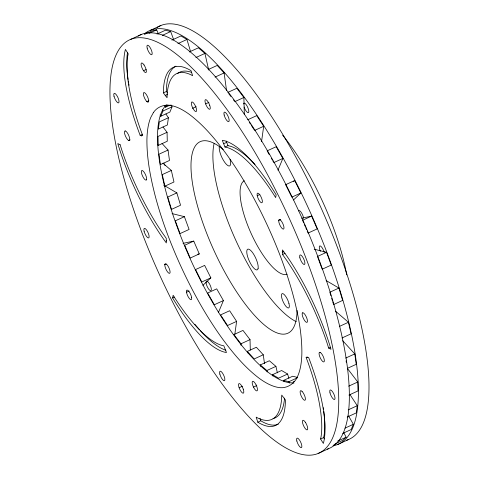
<?xml version="1.0" encoding="UTF-8"?>
<svg xmlns="http://www.w3.org/2000/svg" width="479" height="479" viewBox="0 0 479 479"><rect width="100%" height="100%" fill="white"/><g stroke="black" fill="none" stroke-linecap="round" stroke-linejoin="round"><path stroke-width="0.72" d="M165.261 95.788L165.273 95.411L167.692 94.297M168.404 117.756L167.405 124.959L158.345 129.114L159.339 121.911L168.404 117.756L165.962 114.032M234.794 334.474L236.614 321.379L229.639 310.745L220.574 314.901L227.549 325.534L236.614 321.379M261.564 141.544L263.684 126.27L256.714 115.637L247.649 119.792M349.945 394.546L357.268 405.707L356.268 412.91L347.209 417.065M172.614 297.962L173.141 295.256L175.524 299.064A113.757 35.392 65.4 0 0 221.017 345.143L223.831 345.826L226.477 352.526A113.757 35.392 65.4 0 1 172.614 297.962L174.428 297.13M320.583 439.021L321.062 436.752A113.757 35.392 65.4 0 0 308.608 364.154L306.063 357.274L308.62 357.472A113.757 35.392 65.4 0 1 323.367 443.428L320.583 439.021L323.6 437.638L324.085 435.363A113.757 35.392 65.4 0 0 324.564 418.844M160.064 114.942L160.8 116.241L162.998 110.99L172.063 106.835L170.949 104.895M172.063 106.835L169.865 112.086L160.8 116.241M218.514 312.29L223.412 300.578L216.718 288.855L207.652 293.01L214.347 304.734L223.412 300.578M277.97 170.147L282.873 158.435L276.179 146.712L267.114 150.867M348.544 415.874L353.358 424.298L351.161 429.543L342.742 433.405M164.836 105.847L165.5 107.182L167.878 104.943M293.621 181.535L294.681 180.541L300.89 192.995L293.483 199.971M202.916 285.328L210.85 277.85L204.641 265.396L195.576 269.551L201.791 282.005L210.85 277.85M343.778 432.543L346.107 437.213L342.784 440.345L335.659 443.608M130.653 39.386L141.227 34.536M150.292 30.381L160.866 25.531M144.538 34.35L152.31 30.788L156.663 29.866L158.441 33.985M148.891 33.428L156.663 29.866M157.016 34.087L165.435 30.231L170.68 31.542L173.763 39.931M162.267 35.404L170.68 31.542M171.895 40.11L180.96 35.955L186.942 39.47L190.588 51.588M177.883 43.625L186.942 39.47M143.526 70.736L146.173 69.521M189.325 51.971L198.39 47.816L204.928 53.42L208.694 70.03M195.863 57.576L204.928 53.42M208.155 69.581L217.221 65.425L224.112 72.952L226.573 90.669M163.369 92.878A113.757 35.392 65.4 0 1 191.025 70.682L192.624 75.712L190.6 74.628A113.757 35.392 65.4 0 0 167.237 93.375L167.045 97.752L163.369 92.878L166.387 91.495A113.757 35.392 65.4 0 1 175.949 66.156M146.903 101.614L148.885 100.704M215.053 77.107L224.112 72.952M165.5 107.182L170.033 105.105M192.827 108.158L196.133 106.643M227.788 92.423L236.848 88.268L243.889 97.488L244.326 114.625M205.623 103.871L208.928 102.356M128.809 140.515L130.126 139.91M140.173 135.377L142.724 135.575L140.185 128.695A113.757 35.392 65.4 0 1 127.725 56.103L128.21 53.828L125.426 49.421A113.757 35.392 65.4 0 0 140.173 135.377L142.592 134.27M167.057 132.3L157.998 136.455L158.226 145.4L167.285 141.245L167.057 132.3L163.004 126.989M234.83 101.644L243.889 97.488M168.039 150.053L158.98 154.208L160.423 164.614L169.488 160.459L168.039 150.053L162.01 143.46M226.705 142.413L223.442 143.742M254.624 130.426L263.684 126.27M171.344 170.446L162.279 174.601L164.902 186.157L173.967 182.002L171.344 170.446L162.902 163.207M224.956 147.023L227.77 147.706A113.757 35.392 65.4 0 1 273.264 193.791L275.647 197.593L276.173 194.887A113.757 35.392 65.4 0 0 222.31 140.323L224.956 147.023L227.98 145.64L230.794 146.323A113.757 35.392 65.4 0 1 255.032 164.507M176.841 192.881L167.782 197.037L171.494 209.395L180.559 205.24L176.841 192.881L165.303 186.109M273.808 162.591L282.873 158.435M184.397 216.67L175.332 220.825L180.032 233.602L189.097 229.447L184.397 216.67L172.069 213.58M257.241 195.695L259.887 194.486M294.681 180.541L285.616 184.696L291.825 197.15L300.89 192.995M193.75 241.093L184.684 245.248L190.223 258.055L199.288 253.9L193.75 241.093L183.038 243.362M164.818 264.707L166.141 264.097M278.712 220.514L280.694 219.604M302.566 220.256L311.625 216.101L317.164 228.908L308.105 233.063L307.231 231.04M186.505 292.262L189.151 291.046M283.718 251.756L282.508 252.307L282.179 251.84M282.544 254.523L282.478 249.924A113.757 35.392 65.4 0 1 330.995 349.287L328.648 348.083L327.307 343.784A113.757 35.392 65.4 0 0 286.328 259.869L282.544 254.523L284.957 253.415M317.475 256.457L326.534 252.301L331.234 265.079L322.169 269.234M333.576 304.566L342.641 300.411L338.922 288.059L329.863 292.214L330.893 295.645M240.961 343.79L250.026 339.635L242.985 330.414L233.92 334.57L240.961 343.79L240.997 345.281M247.517 352.885L247.308 351.406L256.373 347.251L263.27 354.777L264.498 363.639M263.27 354.777L254.205 358.933L247.308 351.406M339.377 326.421L348.443 322.271L351.065 333.821L342 337.976M260.636 366.357L260.313 364.914L269.372 360.759L275.916 366.363L277.389 372.866M260.313 364.914L266.851 370.518L275.916 366.363M239.141 387.727L242.446 386.212M328.648 348.083L330.462 347.251M272.982 376.093L272.557 374.668L281.616 370.512L287.604 374.027L288.891 378.302M253.499 387.086L256.798 385.571M287.604 374.027L278.538 378.182L272.557 374.668M284.161 381.781L283.646 380.38L292.711 376.225L297.303 377.38M283.646 380.38L288.897 381.697L297.309 377.841M294.567 381.278L293.268 381.871L293.861 383.248M345.712 358.064L354.777 353.909L356.22 364.315L347.808 368.171M257.762 422.167A113.757 35.392 65.4 0 0 285.424 399.971L281.748 395.097L281.55 399.48A113.757 35.392 65.4 0 1 258.193 418.227L256.169 417.143L257.762 422.167L260.786 420.784A113.757 35.392 65.4 0 0 278.341 424.172M348.694 386.158L357.759 382.002L347.389 368.423M348.922 395.097L357.987 390.942L357.759 382.002M348.209 409.862L357.268 405.707M344.94 428.154L353.358 424.298M337.689 441.069L346.107 437.213M333.827 444.943L335.767 444.051L334.318 444.356M318.134 453.469A227.297 70.718 65.4 0 0 234.441 120.109A227.297 70.718 65.4 0 0 120.612 165.698A227.297 70.718 65.4 0 0 318.134 453.469L328.708 448.619M337.773 444.464L348.347 439.614M301.632 218.22L311.625 216.101M197.857 254.205L199.288 253.9M314.206 249.212L326.534 252.301M326.097 280.526L338.922 288.059M335.498 311.17L348.443 322.271M163.776 185.193L164.902 186.157M342.707 340.737L354.777 353.909M228.669 93.579L230.866 96.459M233.507 99.913L234.387 101.069M157.322 144.215L158.226 145.4M166.387 91.495L167.536 93.01M166.279 240.542L166.608 241.009M249.29 122.295L250.523 124.169M251.343 125.42L254.211 129.803M323.6 437.638L324.397 438.896M267.468 151.484L269.228 154.567M271.342 158.274L272.048 159.507M272.749 160.74L273.455 161.974M162.255 109.697L162.998 110.99M302.854 220.927L303.728 222.951M304.315 224.298L305.189 226.322M305.77 227.669L306.644 229.692M226.154 141.024L227.98 145.64M307.069 356.771L307.29 357.37M141.497 135.479L141.718 136.078M317.721 257.127L321.924 268.557M288.897 381.697L289.406 383.098M259.989 418.269L260.786 420.784M331.719 298.387L332.342 300.447M332.755 301.818L333.372 303.878M266.851 370.518L267.18 371.967M346.101 360.837L346.293 362.226M250.026 339.635L250.289 350.065M287.131 274.204A51.403 15.993 65.4 0 1 251.421 234.099A51.403 15.993 65.4 0 1 244.26 180.775M282.652 135.192A120.031 37.344 65.4 0 1 346.7 274.904M293.759 382.799A153.861 47.87 65.4 0 1 191.378 261.36A153.861 47.87 65.4 0 1 166.417 104.781M284.574 398.091A113.757 35.392 65.4 0 1 273.006 418.646M177.529 73.58A113.757 35.392 65.4 0 1 191.684 72.437M323.343 407.719A113.757 35.392 65.4 0 1 323.553 409.168M323.834 411.299A113.757 35.392 65.4 0 1 324.517 418.119M138.114 36.075A227.297 70.718 65.4 0 1 299.297 212.209A227.297 70.718 65.4 0 1 327.402 449.098M129.055 85.28A113.757 35.392 65.4 0 1 128.809 83.915M128.564 82.43A113.757 35.392 65.4 0 1 128.33 80.957M128.115 79.502A113.757 35.392 65.4 0 1 127.731 76.646M127.642 75.945A113.757 35.392 65.4 0 1 127.48 52.582M225.89 350.269A113.757 35.392 65.4 0 1 200.228 330.51M199.27 329.438A113.757 35.392 65.4 0 1 194.935 324.319M157.154 27.441A227.297 70.718 65.4 0 1 318.936 203.204A227.297 70.718 65.4 0 1 346.371 440.303M144.299 33.955A227.297 70.718 65.4 0 1 308.362 208.054A227.297 70.718 65.4 0 1 333.037 445.781M230.04 159.303A11.364 3.539 65.4 0 1 229.453 165.985A11.364 3.539 65.4 0 1 223.687 160.758L223.148 159.848A11.364 3.539 65.4 0 1 219.34 146.52M243.566 103.961A5.245 1.635 65.4 0 1 247.176 106.212A5.245 1.635 65.4 0 1 248.302 112.685A5.245 1.635 65.4 0 1 244.11 107.086M297.076 310.428A105.344 32.776 65.4 0 1 250.349 310.56A105.344 32.776 65.4 0 1 192.774 185.086A105.344 32.776 65.4 0 1 223.22 149.496M296.273 321.69A105.344 32.776 65.4 0 1 236.398 241.596A105.344 32.776 65.4 0 1 214.137 143.395M320.397 251.307A5.245 1.635 65.4 0 1 320.188 245.913A5.245 1.635 65.4 0 1 324.271 252.415M163.686 163.129A5.245 1.635 65.4 0 1 165.141 165.686M298.471 210.91A5.245 1.635 65.4 0 1 301.165 212.329A5.245 1.635 65.4 0 1 303.584 218.256M206.072 281.951A5.245 1.635 65.4 0 0 206.096 282.933L206.15 283.317A5.245 1.635 65.4 0 0 209.407 289.957A5.245 1.635 65.4 0 0 211.239 288.442L211.161 288.029A5.245 1.635 65.4 0 0 206.689 281.065M164.824 264.612L164.806 264.905A5.245 1.635 65.4 0 0 167.261 271.515A5.245 1.635 65.4 0 0 170.069 272.467L170.087 272.174A5.245 1.635 65.4 0 0 167.638 265.564A5.245 1.635 65.4 0 0 164.824 264.612M278.718 220.382L278.7 220.675A5.245 1.635 65.4 0 0 281.155 227.286A5.245 1.635 65.4 0 0 283.963 228.238L283.987 227.944A5.245 1.635 65.4 0 0 281.532 221.334A5.245 1.635 65.4 0 0 278.718 220.382M258.073 268.587L257.924 269.054A11.364 3.539 65.4 0 1 250.703 263.791A11.364 3.539 65.4 0 1 247.044 250.002L247.248 249.631A11.364 3.539 65.4 0 1 254.271 255.265A11.364 3.539 65.4 0 1 258.073 268.587M153.478 112.445L150.759 117.481A153.861 47.87 65.4 0 0 146.915 139.79C146.802 158.854 150.52 177.685 155.25 196.073A153.861 47.87 65.4 0 0 168.386 236.56C177.308 259.846 187.942 282.466 200.246 304.159A153.861 47.87 65.4 0 0 222.663 339.102C233.345 353.532 244.967 367.567 259.384 378.428A153.861 47.87 65.4 0 0 277.952 387.361C286.699 389.337 295.112 383.517 298.034 375.368A153.861 47.87 65.4 0 0 301.872 353.059C301.992 334.001 298.273 315.164 293.543 296.776A153.861 47.87 65.4 0 0 280.407 256.295C271.485 233.01 260.851 210.383 248.547 188.69A153.861 47.87 65.4 0 0 226.13 153.747C215.448 139.317 203.826 125.282 189.403 114.421A153.861 47.87 65.4 0 0 170.835 105.494C164.243 104.206 157.268 106.817 153.478 112.445M146.406 179.864L146.293 179.99A5.245 1.635 65.4 0 1 142.694 176.368A5.245 1.635 65.4 0 1 141.688 170.602L141.826 170.518A5.245 1.635 65.4 0 1 145.287 174.224A5.245 1.635 65.4 0 1 146.406 179.864M302.5 312.859L302.381 312.991A5.245 1.635 65.4 0 0 303.506 318.631A5.245 1.635 65.4 0 0 306.967 322.337L307.105 322.253A5.245 1.635 65.4 0 0 306.099 316.481A5.245 1.635 65.4 0 0 302.5 312.859M125.456 130.995L125.264 130.935A5.245 1.635 65.4 0 0 125.091 135.168A5.245 1.635 65.4 0 0 128.719 140.491L128.911 140.545A5.245 1.635 65.4 0 0 129.085 136.311A5.245 1.635 65.4 0 0 125.456 130.995M320.074 352.364L319.876 352.304A5.245 1.635 65.4 0 0 319.709 356.538A5.245 1.635 65.4 0 0 323.331 361.861L323.529 361.914A5.245 1.635 65.4 0 0 323.702 357.681A5.245 1.635 65.4 0 0 320.074 352.364M120.139 144.772L117.798 143.562A113.757 35.392 65.4 0 0 166.315 242.931L166.249 238.332L162.459 232.986A113.757 35.392 65.4 0 1 121.486 149.065L120.139 144.772M146.975 101.686L146.73 101.452A5.245 1.635 65.4 0 1 143.472 94.812A5.245 1.635 65.4 0 1 145.311 93.291L145.562 93.567A5.245 1.635 65.4 0 1 148.562 99.937A5.245 1.635 65.4 0 1 146.975 101.686M302.057 391.397L301.812 391.169A5.245 1.635 65.4 0 0 300.225 392.918A5.245 1.635 65.4 0 0 303.225 399.288L303.482 399.558A5.245 1.635 65.4 0 0 305.315 398.037A5.245 1.635 65.4 0 0 302.057 391.397M144.047 64.988L143.79 64.617A5.245 1.635 65.4 0 0 141.095 63.994A5.245 1.635 65.4 0 0 143.413 70.569L143.67 70.94A5.245 1.635 65.4 0 0 146.364 71.563A5.245 1.635 65.4 0 0 144.047 64.988M305.38 422.286L305.117 421.915A5.245 1.635 65.4 0 0 302.423 421.286A5.245 1.635 65.4 0 0 304.74 427.861L305.003 428.232A5.245 1.635 65.4 0 0 307.698 428.861A5.245 1.635 65.4 0 0 305.38 422.286M192.899 108.29L192.666 107.835A5.245 1.635 65.4 0 1 191.66 102.069A5.245 1.635 65.4 0 1 195.258 105.691L195.48 106.158A5.245 1.635 65.4 0 1 196.264 111.457A5.245 1.635 65.4 0 1 192.899 108.29M256.127 385.014L255.894 384.559A5.245 1.635 65.4 0 0 252.529 381.392A5.245 1.635 65.4 0 0 253.313 386.697L253.529 387.158A5.245 1.635 65.4 0 0 257.133 390.78A5.245 1.635 65.4 0 0 256.127 385.014M209.706 105.272L209.533 104.799A5.245 1.635 65.4 0 0 205.892 99.68A5.245 1.635 65.4 0 0 205.545 103.662L205.713 104.129A5.245 1.635 65.4 0 0 209.353 109.248A5.245 1.635 65.4 0 0 209.706 105.272M243.248 389.193L243.075 388.72A5.245 1.635 65.4 0 0 239.434 383.601A5.245 1.635 65.4 0 0 239.087 387.583L239.255 388.05A5.245 1.635 65.4 0 0 242.895 393.169A5.245 1.635 65.4 0 0 243.248 389.193M288.933 303.375L288.741 302.704A7.868 2.449 65.4 0 0 283.604 294.052A7.868 2.449 65.4 0 0 281.7 297.579L281.862 298.225A7.868 2.449 65.4 0 0 287.184 307.548A7.868 2.449 65.4 0 0 288.933 303.375M257.271 195.815L257.187 195.408A5.245 1.635 65.4 0 1 259.019 193.887A5.245 1.635 65.4 0 1 262.276 200.527L262.33 200.917A5.245 1.635 65.4 0 1 260.438 202.048A5.245 1.635 65.4 0 1 257.271 195.815M191.606 297.447L191.522 297.034A5.245 1.635 65.4 0 0 188.349 290.807A5.245 1.635 65.4 0 0 186.457 291.933L186.517 292.322A5.245 1.635 65.4 0 0 189.768 298.962A5.245 1.635 65.4 0 0 191.606 297.447M114.008 96.255A5.245 1.635 65.4 0 0 118.57 102.895A5.245 1.635 65.4 0 0 116.637 95.207A5.245 1.635 65.4 0 0 114.008 96.255M296.836 441.021A5.245 1.635 65.4 0 0 301.393 447.661A5.245 1.635 65.4 0 0 299.465 439.973A5.245 1.635 65.4 0 0 296.836 441.021M299.884 257.84A5.245 1.635 65.4 0 0 304.44 264.48A5.245 1.635 65.4 0 0 302.512 256.786A5.245 1.635 65.4 0 0 299.884 257.84M224.154 115.032A5.245 1.635 65.4 0 0 228.717 121.672A5.245 1.635 65.4 0 0 226.783 113.978A5.245 1.635 65.4 0 0 224.154 115.032M219.843 374.093A5.245 1.635 65.4 0 0 224.4 380.733A5.245 1.635 65.4 0 0 222.472 373.045A5.245 1.635 65.4 0 0 219.843 374.093M147.167 48.104A5.245 1.635 65.4 0 0 151.723 54.744A5.245 1.635 65.4 0 0 149.789 47.05A5.245 1.635 65.4 0 0 147.167 48.104M144.113 231.285A5.245 1.635 65.4 0 0 148.676 237.931A5.245 1.635 65.4 0 0 146.742 230.237A5.245 1.635 65.4 0 0 144.113 231.285M329.989 392.87A5.245 1.635 65.4 0 0 334.546 399.51A5.245 1.635 65.4 0 0 332.618 391.816A5.245 1.635 65.4 0 0 329.989 392.87"/></g></svg>
